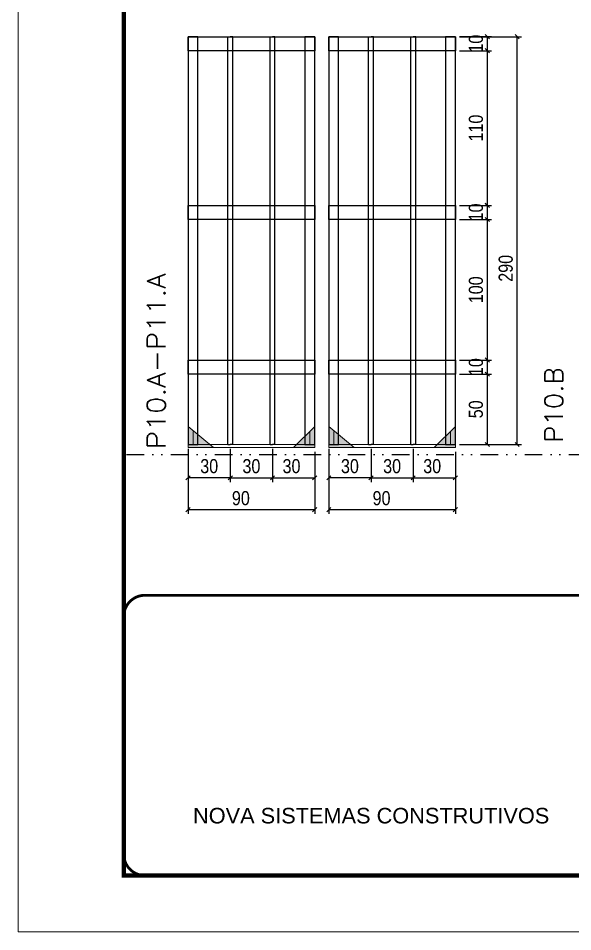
# Model space of a CAD drawing. Extents: x 14400 to 27878, y -21631 to 6985.
# Drawn here: x 14413 to 14808, y 3638 to 4287 of the extents above; entities that cross this region are included whole.
import ezdxf

# ---------------------------------------------------------------- set-up
doc = ezdxf.new("R2010")
doc.units = 0
for name, pattern in [('CONTINUO', [0]), ('DASHED', [0.75, 0.5, -0.25]), ('DIVIDE2', [0.625, 0.25, -0.125, 0, -0.125, 0, -0.125]), ('HIDDEN', [0.375, 0.25, -0.125])]:
    doc.linetypes.add(name, pattern=pattern)
for name, color, linetype in [('COTA', 241, 'Continuous'), ('Nível', 160, 'Continuous'), ('SARR_2.2x10', 60, 'Continuous'), ('SARR_3.5x7', 81, 'Continuous'), ('SARR_7x7', 40, 'Continuous')]:
    doc.layers.add(name, color=color, linetype=linetype)
for name, color, linetype, lineweight in [('Folhas', 255, 'Continuous', 9), ('Madeira', 126, 'Continuous', 18), ('Sarr 2.2x7', 40, 'Continuous', 9), ('SARRAFO DE PRESSAO', 251, 'DASHED', 9), ('Texto Seção', 7, 'Continuous', 15)]:
    doc.layers.add(name, color=color, linetype=linetype, lineweight=lineweight)
doc.styles.add('ARIAL', font='arial.ttf')
doc.styles.add('COTA TECNICA', font='techl___.ttf', dxfattribs={"height": 10})
doc.styles.add('REGUA-120', font='ROMANS.shx', dxfattribs={"height": 15})
doc.dimstyles.new('PAINEL', dxfattribs={"dimtxt": 10, "dimasz": 3, "dimexe": 3, "dimexo": 3, "dimgap": 3, "dimtad": 1, "dimdec": 1, "dimzin": 12, "dimdsep": 46, "dimtxsty": 'COTA TECNICA', "dimblk1": 'OBLIQUE', "dimblk2": 'OBLIQUE', "dimsah": 1, "dimcen": 0.9, "dimclrd": 4, "dimclre": 4, "dimclrt": 240, "dimadec": 1, "dimazin": 3, "dimtfac": 1, "dimtdec": 1, "dimtmove": 0, "dimatfit": 3, "dimfxl": 1, "dimtolj": 1, "dimtzin": 12, "dimarcsym": 0})

# ---------------------------------------------------------------- blocks, each defined once
blk = doc.blocks.new('9999999999')
at = {"color": 30, "linetype": 'CONTINUO', "const_width": 2}
blk.add_lwpolyline([(99583.98, 34230.21), (99583.98, 34414.45, 0.414214), (99568.98, 34429.45), (98228.98, 34429.45, 0.414214), (98213.98, 34414.45), (98213.98, 34245.21, 0.414214), (98228.98, 34230.21), (99583.98, 34230.21)], format="xyb", dxfattribs=at)
at = {"layer": 'Folhas'}
blk.add_lwpolyline([(98138.98, 34190.21), (99623.98, 34190.21), (99623.98, 35240.21), (98138.98, 35240.21)], close=True, dxfattribs=at)
at = {"layer": 'Folhas', "color": 30, "const_width": 3}
blk.add_lwpolyline([(98213.98, 34230.21), (99583.98, 34230.21), (99583.98, 35200.21), (98213.98, 35200.21)], close=True, dxfattribs=at)
at = {"color": 7, "linetype": 'Continuous', "ltscale": 5, "style": 'ARIAL'}
blk.add_text('NOVA SISTEMAS CONSTRUTIVOS', height=11.0592, dxfattribs=at).set_placement((98263.19, 34267.21))
blk = doc.blocks.new('_Oblique')
at = {"color": 0, "linetype": 'ByBlock', "lineweight": -2}
blk.add_line((-0.5, -0.5), (0.5, 0.5), dxfattribs=at)
blk = doc.blocks.new('*D5979')
at = {"layer": 'COTA', "color": 4, "lineweight": -2, "transparency": 16777216}
for p, q in [((14634.17, 3965.86), (14634.17, 3934.68)), ((14724.17, 3965.86), (14724.17, 3934.68)), ((14724.17, 3937.68), (14634.17, 3937.68))]:
    blk.add_line(p, q, dxfattribs=at)
at = {"layer": 'Defpoints', "color": 0, "transparency": 16777216}
for p in [(14634.17, 3968.86), (14724.17, 3968.86), (14634.17, 3937.68)]:
    blk.add_point(p, dxfattribs=at)
at = {"layer": 'COTA', "color": 4, "lineweight": -2, "transparency": 16777216, "xscale": 3, "yscale": 3, "zscale": 3, "rotation": 180}
blk.add_blockref('_Oblique', (14634.17, 3937.68), dxfattribs=at)
at = {"layer": 'COTA', "color": 4, "lineweight": -2, "transparency": 16777216, "xscale": 3, "yscale": 3, "zscale": 3}
blk.add_blockref('_Oblique', (14724.17, 3937.68), dxfattribs=at)
at = {"layer": 'COTA', "color": 240, "transparency": 16777216, "insert": (14671.67, 3945.81), "char_height": 10, "attachment_point": 5, "style": 'COTA TECNICA'}
blk.add_mtext('\\A1;90', dxfattribs=at)
blk = doc.blocks.new('*D5980')
at = {"layer": 'COTA', "color": 4, "lineweight": -2, "transparency": 16777216}
for p, q in [((14727.17, 4034.06), (14749.87, 4034.06)), ((14746.87, 3984.06), (14746.87, 4034.06)), ((14727.17, 3984.06), (14749.87, 3984.06))]:
    blk.add_line(p, q, dxfattribs=at)
at = {"layer": 'Defpoints', "color": 0, "transparency": 16777216}
for p in [(14724.17, 4034.06), (14746.87, 4034.06), (14724.17, 3984.06)]:
    blk.add_point(p, dxfattribs=at)
at = {"layer": 'COTA', "color": 4, "lineweight": -2, "transparency": 16777216, "xscale": 3, "yscale": 3, "zscale": 3}
for p, rotation in [((14746.87, 4034.06), 90), ((14746.87, 3984.06), 270)]:
    blk.add_blockref('_Oblique', p, dxfattribs=dict(at, rotation=rotation))
at = {"layer": 'COTA', "color": 240, "transparency": 16777216, "insert": (14738.76, 4009.06), "char_height": 10, "attachment_point": 5, "rotation": 90, "style": 'COTA TECNICA'}
blk.add_mtext('\\A1;50', dxfattribs=at)
blk = doc.blocks.new('*D5981')
at = {"layer": 'COTA', "color": 4, "lineweight": -2, "transparency": 16777216}
for p, q in [((14727.17, 4044.06), (14749.87, 4044.06)), ((14746.87, 4034.06), (14746.87, 4044.06)), ((14727.17, 4034.06), (14749.87, 4034.06))]:
    blk.add_line(p, q, dxfattribs=at)
at = {"layer": 'Defpoints', "color": 0, "transparency": 16777216}
for p in [(14724.17, 4044.06), (14746.87, 4044.06), (14724.17, 4034.06)]:
    blk.add_point(p, dxfattribs=at)
at = {"layer": 'COTA', "color": 4, "lineweight": -2, "transparency": 16777216, "xscale": 3, "yscale": 3, "zscale": 3}
for p, rotation in [((14746.87, 4044.06), 90), ((14746.87, 4034.06), 270)]:
    blk.add_blockref('_Oblique', p, dxfattribs=dict(at, rotation=rotation))
at = {"layer": 'COTA', "color": 240, "transparency": 16777216, "insert": (14738.77, 4039.06), "char_height": 10, "attachment_point": 5, "rotation": 90, "style": 'COTA TECNICA'}
blk.add_mtext('\\A1;10', dxfattribs=at)
blk = doc.blocks.new('*D5982')
at = {"layer": 'COTA', "color": 4, "lineweight": -2, "transparency": 16777216}
for p, q in [((14727.17, 4144.06), (14749.87, 4144.06)), ((14746.87, 4044.06), (14746.87, 4144.06)), ((14727.17, 4044.06), (14749.87, 4044.06))]:
    blk.add_line(p, q, dxfattribs=at)
at = {"layer": 'Defpoints', "color": 0, "transparency": 16777216}
for p in [(14724.17, 4144.06), (14746.87, 4144.06), (14724.17, 4044.06)]:
    blk.add_point(p, dxfattribs=at)
at = {"layer": 'COTA', "color": 4, "lineweight": -2, "transparency": 16777216, "xscale": 3, "yscale": 3, "zscale": 3}
for p, rotation in [((14746.87, 4144.06), 90), ((14746.87, 4044.06), 270)]:
    blk.add_blockref('_Oblique', p, dxfattribs=dict(at, rotation=rotation))
at = {"layer": 'COTA', "color": 240, "transparency": 16777216, "insert": (14738.77, 4094.06), "char_height": 10, "attachment_point": 5, "rotation": 90, "style": 'COTA TECNICA'}
blk.add_mtext('\\A1;100', dxfattribs=at)
blk = doc.blocks.new('*D5983')
at = {"layer": 'COTA', "color": 4, "lineweight": -2, "transparency": 16777216}
for p, q in [((14727.17, 4154.06), (14749.87, 4154.06)), ((14746.87, 4144.06), (14746.87, 4154.06)), ((14727.17, 4144.06), (14749.87, 4144.06))]:
    blk.add_line(p, q, dxfattribs=at)
at = {"layer": 'Defpoints', "color": 0, "transparency": 16777216}
for p in [(14724.17, 4154.06), (14746.87, 4154.06), (14724.17, 4144.06)]:
    blk.add_point(p, dxfattribs=at)
at = {"layer": 'COTA', "color": 4, "lineweight": -2, "transparency": 16777216, "xscale": 3, "yscale": 3, "zscale": 3}
for p, rotation in [((14746.87, 4154.06), 90), ((14746.87, 4144.06), 270)]:
    blk.add_blockref('_Oblique', p, dxfattribs=dict(at, rotation=rotation))
at = {"layer": 'COTA', "color": 240, "transparency": 16777216, "insert": (14738.77, 4149.06), "char_height": 10, "attachment_point": 5, "rotation": 90, "style": 'COTA TECNICA'}
blk.add_mtext('\\A1;10', dxfattribs=at)
blk = doc.blocks.new('*D5984')
at = {"layer": 'COTA', "color": 4, "lineweight": -2, "transparency": 16777216}
for p, q in [((14727.17, 4274.03), (14771.08, 4274.03)), ((14768.08, 3984.02), (14768.08, 4274.03)), ((14727.17, 3984.02), (14771.08, 3984.02))]:
    blk.add_line(p, q, dxfattribs=at)
at = {"layer": 'Defpoints', "color": 0, "transparency": 16777216}
for p in [(14724.17, 4274.03), (14768.08, 4274.03), (14724.17, 3984.02)]:
    blk.add_point(p, dxfattribs=at)
at = {"layer": 'COTA', "color": 4, "lineweight": -2, "transparency": 16777216, "xscale": 3, "yscale": 3, "zscale": 3}
for p, rotation in [((14768.08, 4274.03), 90), ((14768.08, 3984.02), 270)]:
    blk.add_blockref('_Oblique', p, dxfattribs=dict(at, rotation=rotation))
at = {"layer": 'COTA', "color": 240, "transparency": 16777216, "insert": (14759.95, 4109.33), "char_height": 10, "attachment_point": 5, "rotation": 90, "style": 'COTA TECNICA'}
blk.add_mtext('\\A1;290', dxfattribs=at)
blk = doc.blocks.new('*D5985')
at = {"layer": 'COTA', "color": 4, "lineweight": -2, "transparency": 16777216}
for p, q in [((14534.17, 3965.86), (14534.17, 3934.68)), ((14624.17, 3965.86), (14624.17, 3934.68)), ((14624.17, 3937.68), (14534.17, 3937.68))]:
    blk.add_line(p, q, dxfattribs=at)
at = {"layer": 'Defpoints', "color": 0, "transparency": 16777216}
for p in [(14534.17, 3968.86), (14624.17, 3968.86), (14534.17, 3937.68)]:
    blk.add_point(p, dxfattribs=at)
at = {"layer": 'COTA', "color": 4, "lineweight": -2, "transparency": 16777216, "xscale": 3, "yscale": 3, "zscale": 3, "rotation": 180}
blk.add_blockref('_Oblique', (14534.17, 3937.68), dxfattribs=at)
at = {"layer": 'COTA', "color": 4, "lineweight": -2, "transparency": 16777216, "xscale": 3, "yscale": 3, "zscale": 3}
blk.add_blockref('_Oblique', (14624.17, 3937.68), dxfattribs=at)
at = {"layer": 'COTA', "color": 240, "transparency": 16777216, "insert": (14571.67, 3945.81), "char_height": 10, "attachment_point": 5, "style": 'COTA TECNICA'}
blk.add_mtext('\\A1;90', dxfattribs=at)
blk = doc.blocks.new('*D5986')
at = {"layer": 'COTA', "color": 4, "lineweight": -2, "transparency": 16777216}
for p, q in [((14534.17, 3981.06), (14534.17, 3957.36)), ((14564.17, 3981.06), (14564.17, 3957.36)), ((14564.17, 3960.36), (14534.17, 3960.36))]:
    blk.add_line(p, q, dxfattribs=at)
at = {"layer": 'Defpoints', "color": 0, "transparency": 16777216}
for p in [(14534.17, 3984.06), (14564.17, 3984.06), (14534.17, 3960.36)]:
    blk.add_point(p, dxfattribs=at)
at = {"layer": 'COTA', "color": 4, "lineweight": -2, "transparency": 16777216, "xscale": 3, "yscale": 3, "zscale": 3, "rotation": 180}
blk.add_blockref('_Oblique', (14534.17, 3960.36), dxfattribs=at)
at = {"layer": 'COTA', "color": 4, "lineweight": -2, "transparency": 16777216, "xscale": 3, "yscale": 3, "zscale": 3}
blk.add_blockref('_Oblique', (14564.17, 3960.36), dxfattribs=at)
at = {"layer": 'COTA', "color": 240, "transparency": 16777216, "insert": (14549.17, 3968.58), "char_height": 10, "attachment_point": 5, "style": 'COTA TECNICA'}
blk.add_mtext('\\A1;30', dxfattribs=at)
blk = doc.blocks.new('*D5987')
at = {"layer": 'COTA', "color": 4, "lineweight": -2, "transparency": 16777216}
for p, q in [((14594.17, 3981.06), (14594.17, 3957.36)), ((14624.17, 3978.86), (14624.17, 3957.36)), ((14594.17, 3960.36), (14624.17, 3960.36))]:
    blk.add_line(p, q, dxfattribs=at)
at = {"layer": 'Defpoints', "color": 0, "transparency": 16777216}
for p in [(14594.17, 3984.06), (14624.17, 3981.86), (14624.17, 3960.36)]:
    blk.add_point(p, dxfattribs=at)
at = {"layer": 'COTA', "color": 4, "lineweight": -2, "transparency": 16777216, "xscale": 3, "yscale": 3, "zscale": 3, "rotation": 180}
blk.add_blockref('_Oblique', (14594.17, 3960.36), dxfattribs=at)
at = {"layer": 'COTA', "color": 4, "lineweight": -2, "transparency": 16777216, "xscale": 3, "yscale": 3, "zscale": 3}
blk.add_blockref('_Oblique', (14624.17, 3960.36), dxfattribs=at)
at = {"layer": 'COTA', "color": 240, "transparency": 16777216, "insert": (14607.67, 3968.58), "char_height": 10, "attachment_point": 5, "style": 'COTA TECNICA'}
blk.add_mtext('\\A1;30', dxfattribs=at)
blk = doc.blocks.new('*D5988')
at = {"layer": 'COTA', "color": 4, "lineweight": -2, "transparency": 16777216}
for p, q in [((14564.17, 3981.06), (14564.17, 3957.36)), ((14594.17, 3981.06), (14594.17, 3957.36)), ((14564.17, 3960.36), (14594.17, 3960.36))]:
    blk.add_line(p, q, dxfattribs=at)
at = {"layer": 'Defpoints', "color": 0, "transparency": 16777216}
for p in [(14564.17, 3984.06), (14594.17, 3984.06), (14594.17, 3960.36)]:
    blk.add_point(p, dxfattribs=at)
at = {"layer": 'COTA', "color": 4, "lineweight": -2, "transparency": 16777216, "xscale": 3, "yscale": 3, "zscale": 3, "rotation": 180}
blk.add_blockref('_Oblique', (14564.17, 3960.36), dxfattribs=at)
at = {"layer": 'COTA', "color": 4, "lineweight": -2, "transparency": 16777216, "xscale": 3, "yscale": 3, "zscale": 3}
blk.add_blockref('_Oblique', (14594.17, 3960.36), dxfattribs=at)
at = {"layer": 'COTA', "color": 240, "transparency": 16777216, "insert": (14579.17, 3968.58), "char_height": 10, "attachment_point": 5, "style": 'COTA TECNICA'}
blk.add_mtext('\\A1;30', dxfattribs=at)
blk = doc.blocks.new('*D5989')
at = {"layer": 'COTA', "color": 4, "lineweight": -2, "transparency": 16777216}
for p, q in [((14727.17, 4264.06), (14749.87, 4264.06)), ((14746.87, 4154.03), (14746.87, 4264.06)), ((14727.17, 4154.03), (14749.87, 4154.03))]:
    blk.add_line(p, q, dxfattribs=at)
at = {"layer": 'Defpoints', "color": 0, "transparency": 16777216}
for p in [(14724.17, 4264.06), (14746.87, 4264.06), (14724.17, 4154.03)]:
    blk.add_point(p, dxfattribs=at)
at = {"layer": 'COTA', "color": 4, "lineweight": -2, "transparency": 16777216, "xscale": 3, "yscale": 3, "zscale": 3}
for p, rotation in [((14746.87, 4264.06), 90), ((14746.87, 4154.03), 270)]:
    blk.add_blockref('_Oblique', p, dxfattribs=dict(at, rotation=rotation))
at = {"layer": 'COTA', "color": 240, "transparency": 16777216, "insert": (14738.77, 4209.04), "char_height": 10, "attachment_point": 5, "rotation": 90, "style": 'COTA TECNICA'}
blk.add_mtext('\\A1;110', dxfattribs=at)
blk = doc.blocks.new('*D5990')
at = {"layer": 'COTA', "color": 4, "lineweight": -2, "transparency": 16777216}
for p, q in [((14727.17, 4274.06), (14749.87, 4274.06)), ((14746.87, 4264.06), (14746.87, 4274.06)), ((14727.17, 4264.06), (14749.87, 4264.06))]:
    blk.add_line(p, q, dxfattribs=at)
at = {"layer": 'Defpoints', "color": 0, "transparency": 16777216}
for p in [(14724.17, 4274.06), (14746.87, 4274.06), (14724.17, 4264.06)]:
    blk.add_point(p, dxfattribs=at)
at = {"layer": 'COTA', "color": 4, "lineweight": -2, "transparency": 16777216, "xscale": 3, "yscale": 3, "zscale": 3}
for p, rotation in [((14746.87, 4274.06), 90), ((14746.87, 4264.06), 270)]:
    blk.add_blockref('_Oblique', p, dxfattribs=dict(at, rotation=rotation))
at = {"layer": 'COTA', "color": 240, "transparency": 16777216, "insert": (14738.77, 4269.06), "char_height": 10, "attachment_point": 5, "rotation": 90, "style": 'COTA TECNICA'}
blk.add_mtext('\\A1;10', dxfattribs=at)
blk = doc.blocks.new('*D5992')
at = {"layer": 'COTA', "color": 4, "lineweight": -2, "transparency": 16777216}
for p, q in [((14634.17, 3981.06), (14634.17, 3957.36)), ((14664.17, 3981.06), (14664.17, 3957.36)), ((14664.17, 3960.36), (14634.17, 3960.36))]:
    blk.add_line(p, q, dxfattribs=at)
at = {"layer": 'Defpoints', "color": 0, "transparency": 16777216}
for p in [(14634.17, 3984.06), (14664.17, 3984.06), (14634.17, 3960.36)]:
    blk.add_point(p, dxfattribs=at)
at = {"layer": 'COTA', "color": 4, "lineweight": -2, "transparency": 16777216, "xscale": 3, "yscale": 3, "zscale": 3, "rotation": 180}
blk.add_blockref('_Oblique', (14634.17, 3960.36), dxfattribs=at)
at = {"layer": 'COTA', "color": 4, "lineweight": -2, "transparency": 16777216, "xscale": 3, "yscale": 3, "zscale": 3}
blk.add_blockref('_Oblique', (14664.17, 3960.36), dxfattribs=at)
at = {"layer": 'COTA', "color": 240, "transparency": 16777216, "insert": (14649.17, 3968.58), "char_height": 10, "attachment_point": 5, "style": 'COTA TECNICA'}
blk.add_mtext('\\A1;30', dxfattribs=at)
blk = doc.blocks.new('*D5993')
at = {"layer": 'COTA', "color": 4, "lineweight": -2, "transparency": 16777216}
for p, q in [((14694.17, 3981.06), (14694.17, 3957.36)), ((14724.17, 3978.86), (14724.17, 3957.36)), ((14694.17, 3960.36), (14724.17, 3960.36))]:
    blk.add_line(p, q, dxfattribs=at)
at = {"layer": 'Defpoints', "color": 0, "transparency": 16777216}
for p in [(14694.17, 3984.06), (14724.17, 3981.86), (14724.17, 3960.36)]:
    blk.add_point(p, dxfattribs=at)
at = {"layer": 'COTA', "color": 4, "lineweight": -2, "transparency": 16777216, "xscale": 3, "yscale": 3, "zscale": 3, "rotation": 180}
blk.add_blockref('_Oblique', (14694.17, 3960.36), dxfattribs=at)
at = {"layer": 'COTA', "color": 4, "lineweight": -2, "transparency": 16777216, "xscale": 3, "yscale": 3, "zscale": 3}
blk.add_blockref('_Oblique', (14724.17, 3960.36), dxfattribs=at)
at = {"layer": 'COTA', "color": 240, "transparency": 16777216, "insert": (14707.67, 3968.58), "char_height": 10, "attachment_point": 5, "style": 'COTA TECNICA'}
blk.add_mtext('\\A1;30', dxfattribs=at)
blk = doc.blocks.new('*D5994')
at = {"layer": 'COTA', "color": 4, "lineweight": -2, "transparency": 16777216}
for p, q in [((14664.17, 3981.06), (14664.17, 3957.36)), ((14694.17, 3981.06), (14694.17, 3957.36)), ((14664.17, 3960.36), (14694.17, 3960.36))]:
    blk.add_line(p, q, dxfattribs=at)
at = {"layer": 'Defpoints', "color": 0, "transparency": 16777216}
for p in [(14664.17, 3984.06), (14694.17, 3984.06), (14694.17, 3960.36)]:
    blk.add_point(p, dxfattribs=at)
at = {"layer": 'COTA', "color": 4, "lineweight": -2, "transparency": 16777216, "xscale": 3, "yscale": 3, "zscale": 3, "rotation": 180}
blk.add_blockref('_Oblique', (14664.17, 3960.36), dxfattribs=at)
at = {"layer": 'COTA', "color": 4, "lineweight": -2, "transparency": 16777216, "xscale": 3, "yscale": 3, "zscale": 3}
blk.add_blockref('_Oblique', (14694.17, 3960.36), dxfattribs=at)
at = {"layer": 'COTA', "color": 240, "transparency": 16777216, "insert": (14679.17, 3968.58), "char_height": 10, "attachment_point": 5, "style": 'COTA TECNICA'}
blk.add_mtext('\\A1;30', dxfattribs=at)

msp = doc.modelspace()

# ---------------------------------------------------------------- hatches: boundary and pattern name
at = {"layer": 'Madeira'}
h = msp.add_hatch(color=252, dxfattribs=at)
h.dxf.hatch_style = 2
h.paths.add_polyline_path([(14534.17, 3996.86), (14534.17, 3981.86), (14552.17, 3981.86)])
h = msp.add_hatch(color=252, dxfattribs=at)
h.dxf.hatch_style = 2
h.paths.add_polyline_path([(14624.17, 3996.86), (14624.17, 3981.86), (14609.17, 3981.86)])
h = msp.add_hatch(color=252, dxfattribs=at)
h.dxf.hatch_style = 2
h.paths.add_polyline_path([(14634.17, 3996.86), (14634.17, 3981.86), (14652.17, 3981.86)])
h = msp.add_hatch(color=252, dxfattribs=at)
h.dxf.hatch_style = 2
h.paths.add_polyline_path([(14724.17, 3996.86), (14724.17, 3981.86), (14709.17, 3981.86)])

# ---------------------------------------------------------------- linework, layer by layer
at = {"layer": 'Madeira', "color": 1, "linetype": 'HIDDEN'}
for p, q in [((14537.67, 3993.36), (14537.67, 3984.06)), ((14537.67, 3993.36), (14537.67, 3984.06)), ((14541.17, 3989.86), (14541.17, 3984.06)), ((14620.67, 3993.36), (14620.67, 3984.06)), ((14620.67, 3993.36), (14620.67, 3984.06)), ((14637.67, 3993.36), (14637.67, 3984.06)), ((14637.67, 3993.36), (14637.67, 3984.06)), ((14641.17, 3989.86), (14641.17, 3984.06)), ((14720.67, 3993.36), (14720.67, 3984.06)), ((14720.67, 3993.36), (14720.67, 3984.06)), ((14544, 3984.06), (14534.17, 3984.06)), ((14544, 3984.06), (14534.17, 3984.06)), ((14549.97, 3984.06), (14534.17, 3984.06)), ((14611.37, 3984.06), (14624.17, 3984.06)), ((14614.34, 3984.06), (14624.17, 3984.06)), ((14614.34, 3984.06), (14624.17, 3984.06)), ((14644, 3984.06), (14634.17, 3984.06)), ((14644, 3984.06), (14634.17, 3984.06)), ((14649.97, 3984.06), (14634.17, 3984.06)), ((14711.37, 3984.06), (14724.17, 3984.06)), ((14714.34, 3984.06), (14724.17, 3984.06)), ((14714.34, 3984.06), (14724.17, 3984.06))]:
    msp.add_line(p, q, dxfattribs=at)
at = {"layer": 'Madeira'}
for p, q in [((14534.17, 3984.06), (14534.17, 3981.86)), ((14534.17, 3984.06), (14534.17, 3981.86)), ((14534.17, 3984.06), (14534.17, 3981.86)), ((14634.17, 3984.06), (14634.17, 3981.86)), ((14634.17, 3984.06), (14634.17, 3981.86)), ((14634.17, 3984.06), (14634.17, 3981.86))]:
    msp.add_line(p, q, dxfattribs=at)
at = {"layer": 'Madeira', "color": 0}
for points in [[(14534.17, 3996.86), (14534.17, 3981.86), (14552.17, 3981.86), (14534.17, 3996.86)], [(14624.17, 3996.86), (14624.17, 3981.86), (14609.17, 3981.86), (14624.17, 3996.86)], [(14634.17, 3996.86), (14634.17, 3981.86), (14652.17, 3981.86), (14634.17, 3996.86)], [(14724.17, 3996.86), (14724.17, 3981.86), (14709.17, 3981.86), (14724.17, 3996.86)]]:
    msp.add_lwpolyline(points, dxfattribs=at)
at = {"layer": 'Nível', "color": 4, "linetype": 'DIVIDE2', "ltscale": 50}
msp.add_line((14490.34, 3976.86), (15860.34, 3976.86), dxfattribs=at)
at = {"layer": 'Sarr 2.2x7'}
for points in [[(14624.17, 3984.06), (14534.17, 3984.06), (14534.17, 3981.86), (14624.17, 3981.86)], [(14724.17, 3984.06), (14634.17, 3984.06), (14634.17, 3981.86), (14724.17, 3981.86)]]:
    msp.add_lwpolyline(points, close=True, dxfattribs=at)
at = {"layer": 'SARR_2.2x10'}
for points in [[(14534.17, 4274.03), (14624.17, 4274.03), (14624.17, 4264.03), (14534.17, 4264.03)], [(14634.17, 4274.03), (14724.17, 4274.03), (14724.17, 4264.03), (14634.17, 4264.03)], [(14534.17, 4154.03), (14624.17, 4154.03), (14624.17, 4144.03), (14534.17, 4144.03)], [(14634.17, 4154.03), (14724.17, 4154.03), (14724.17, 4144.03), (14634.17, 4144.03)], [(14534.17, 4044.03), (14624.17, 4044.03), (14624.17, 4034.03), (14534.17, 4034.03)], [(14634.17, 4044.03), (14724.17, 4044.03), (14724.17, 4034.03), (14634.17, 4034.03)]]:
    msp.add_lwpolyline(points, close=True, dxfattribs=at)
at = {"layer": 'SARR_3.5x7'}
for p, q in [((14562.42, 3984.06), (14562.42, 4274.03)), ((14562.42, 4274.03), (14564.17, 4274.03)), ((14565.92, 4274.03), (14564.17, 4274.03)), ((14565.92, 3984.06), (14565.92, 4274.03)), ((14592.42, 3984.06), (14592.42, 4274.03)), ((14592.42, 4274.03), (14594.17, 4274.03)), ((14595.92, 4274.03), (14594.17, 4274.03)), ((14595.92, 3984.06), (14595.92, 4274.03)), ((14662.42, 3984.06), (14662.42, 4274.03)), ((14662.42, 4274.03), (14664.17, 4274.03)), ((14665.92, 4274.03), (14664.17, 4274.03)), ((14665.92, 3984.06), (14665.92, 4274.03)), ((14692.42, 3984.06), (14692.42, 4274.03)), ((14692.42, 4274.03), (14694.17, 4274.03)), ((14695.92, 4274.03), (14694.17, 4274.03)), ((14695.92, 3984.06), (14695.92, 4274.03)), ((14562.42, 3984.06), (14564.17, 3984.06)), ((14565.92, 3984.06), (14564.17, 3984.06)), ((14592.42, 3984.06), (14594.17, 3984.06)), ((14595.92, 3984.06), (14594.17, 3984.06)), ((14662.42, 3984.06), (14664.17, 3984.06)), ((14665.92, 3984.06), (14664.17, 3984.06)), ((14692.42, 3984.06), (14694.17, 3984.06)), ((14695.92, 3984.06), (14694.17, 3984.06))]:
    msp.add_line(p, q, dxfattribs=at)
at = {"layer": 'SARR_7x7'}
for points in [[(14534.17, 3984.06), (14541.17, 3984.06), (14541.17, 4274.03), (14534.17, 4274.03)], [(14617.17, 3984.06), (14624.17, 3984.06), (14624.17, 4274.03), (14617.17, 4274.03)], [(14634.17, 3984.06), (14641.17, 3984.06), (14641.17, 4274.03), (14634.17, 4274.03)], [(14717.17, 3984.06), (14724.17, 3984.06), (14724.17, 4274.03), (14717.17, 4274.03)]]:
    msp.add_lwpolyline(points, close=True, dxfattribs=at)

# ---------------------------------------------------------------- block references
at = {"layer": 'SARRAFO DE PRESSAO', "color": 6, "linetype": 'ByBlock'}
msp.add_blockref('9999999999', (-83725.51, -30552.63), dxfattribs=at)

# ---------------------------------------------------------------- texts
at = {"layer": 'Texto Seção', "style": 'REGUA-120'}
for s, width, p in [('P10.A-P11.A', 1.1, (14518.03, 3980.75)), ('P10.B', 1.05, (14800.6, 3985.16))]:
    msp.add_text(s, height=13, rotation=90, dxfattribs=dict(at, width=width)).set_placement(p)

# ---------------------------------------------------------------- dimensions: what is measured, and where the dimension line sits
at = {"layer": 'COTA'}
for base, p1, p2, angle, picture, middle in [((14746.87, 4274.06), (14724.17, 4264.06), (14724.17, 4274.06), 90, '*D5990', (14746.87, 4269.06)), ((14768.08, 4274.03), (14724.17, 3984.02), (14724.17, 4274.03), 90, '*D5984', (14768.08, 4109.33)), ((14746.87, 4154.06), (14724.17, 4144.06), (14724.17, 4154.06), 90, '*D5983', (14746.87, 4149.06)), ((14746.87, 4044.06), (14724.17, 4034.06), (14724.17, 4044.06), 90, '*D5981', (14746.87, 4039.06)), ((14534.17, 3937.68), (14624.17, 3968.86), (14534.17, 3968.86), 180, '*D5985', (14571.67, 3937.68)), ((14634.17, 3937.68), (14724.17, 3968.86), (14634.17, 3968.86), 180, '*D5979', (14671.67, 3937.68))]:
    dim = msp.add_linear_dim(base=base, p1=p1, p2=p2, angle=angle, dimstyle='PAINEL', override={"dimtmove": 1}, dxfattribs=at)
    dim.commit()
    dim.dimension.update_dxf_attribs({"geometry": picture, "text_midpoint": middle, "dimtype": 160})
for base, p1, p2, angle, picture, middle in [((14746.87, 4264.06), (14724.17, 4154.03), (14724.17, 4264.06), 90, '*D5989', (14738.77, 4209.04)), ((14746.87, 4144.06), (14724.17, 4044.06), (14724.17, 4144.06), 90, '*D5982', (14738.77, 4094.06)), ((14746.87, 4034.06), (14724.17, 3984.06), (14724.17, 4034.06), 90, '*D5980', (14738.76, 4009.06)), ((14534.17, 3960.36), (14564.17, 3984.06), (14534.17, 3984.06), 180, '*D5986', (14549.17, 3968.58)), ((14634.17, 3960.36), (14664.17, 3984.06), (14634.17, 3984.06), 180, '*D5992', (14649.17, 3968.58))]:
    dim = msp.add_linear_dim(base=base, p1=p1, p2=p2, angle=angle, dimstyle='PAINEL', override={"dimtmove": 1}, dxfattribs=at)
    dim.commit()
    dim.dimension.update_dxf_attribs({"geometry": picture, "text_midpoint": middle})
for base, p1, p2, picture, middle in [((14594.17, 3960.36), (14564.17, 3984.06), (14594.17, 3984.06), '*D5988', (14579.17, 3968.58)), ((14694.17, 3960.36), (14664.17, 3984.06), (14694.17, 3984.06), '*D5994', (14679.17, 3968.58))]:
    dim = msp.add_linear_dim(base=base, p1=p1, p2=p2, dimstyle='PAINEL', override={"dimtmove": 1}, dxfattribs=at)
    dim.commit()
    dim.dimension.update_dxf_attribs({"geometry": picture, "text_midpoint": middle})
for base, p1, p2, picture, middle in [((14624.17, 3960.36), (14594.17, 3984.06), (14624.17, 3981.86), '*D5987', (14607.67, 3960.36)), ((14724.17, 3960.36), (14694.17, 3984.06), (14724.17, 3981.86), '*D5993', (14707.67, 3960.36))]:
    dim = msp.add_linear_dim(base=base, p1=p1, p2=p2, dimstyle='PAINEL', override={"dimtmove": 1}, dxfattribs=at)
    dim.commit()
    dim.dimension.update_dxf_attribs({"geometry": picture, "text_midpoint": middle, "dimtype": 160})

doc.saveas('drawing.dxf')
